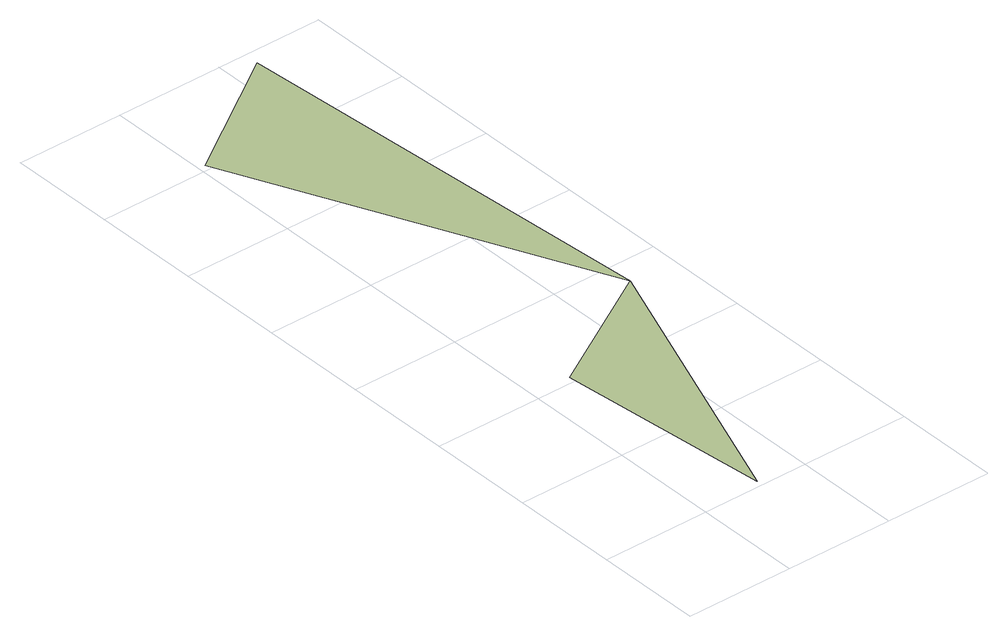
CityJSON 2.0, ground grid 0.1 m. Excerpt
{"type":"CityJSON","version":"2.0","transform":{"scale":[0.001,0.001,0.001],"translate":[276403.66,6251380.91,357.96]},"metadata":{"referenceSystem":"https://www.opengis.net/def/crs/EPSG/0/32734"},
"CityObjects":{
"terrain1":{"type":"TINRelief","geometry":[{"type":"CompositeSurface","lod":"1","boundaries":[[[0,1,2]],[[3,1,4]]]}]}
},
"vertices":[
[57,6,0],[157,276,0],[37,206,0],[7,606,0],[127,686,0]
]}
